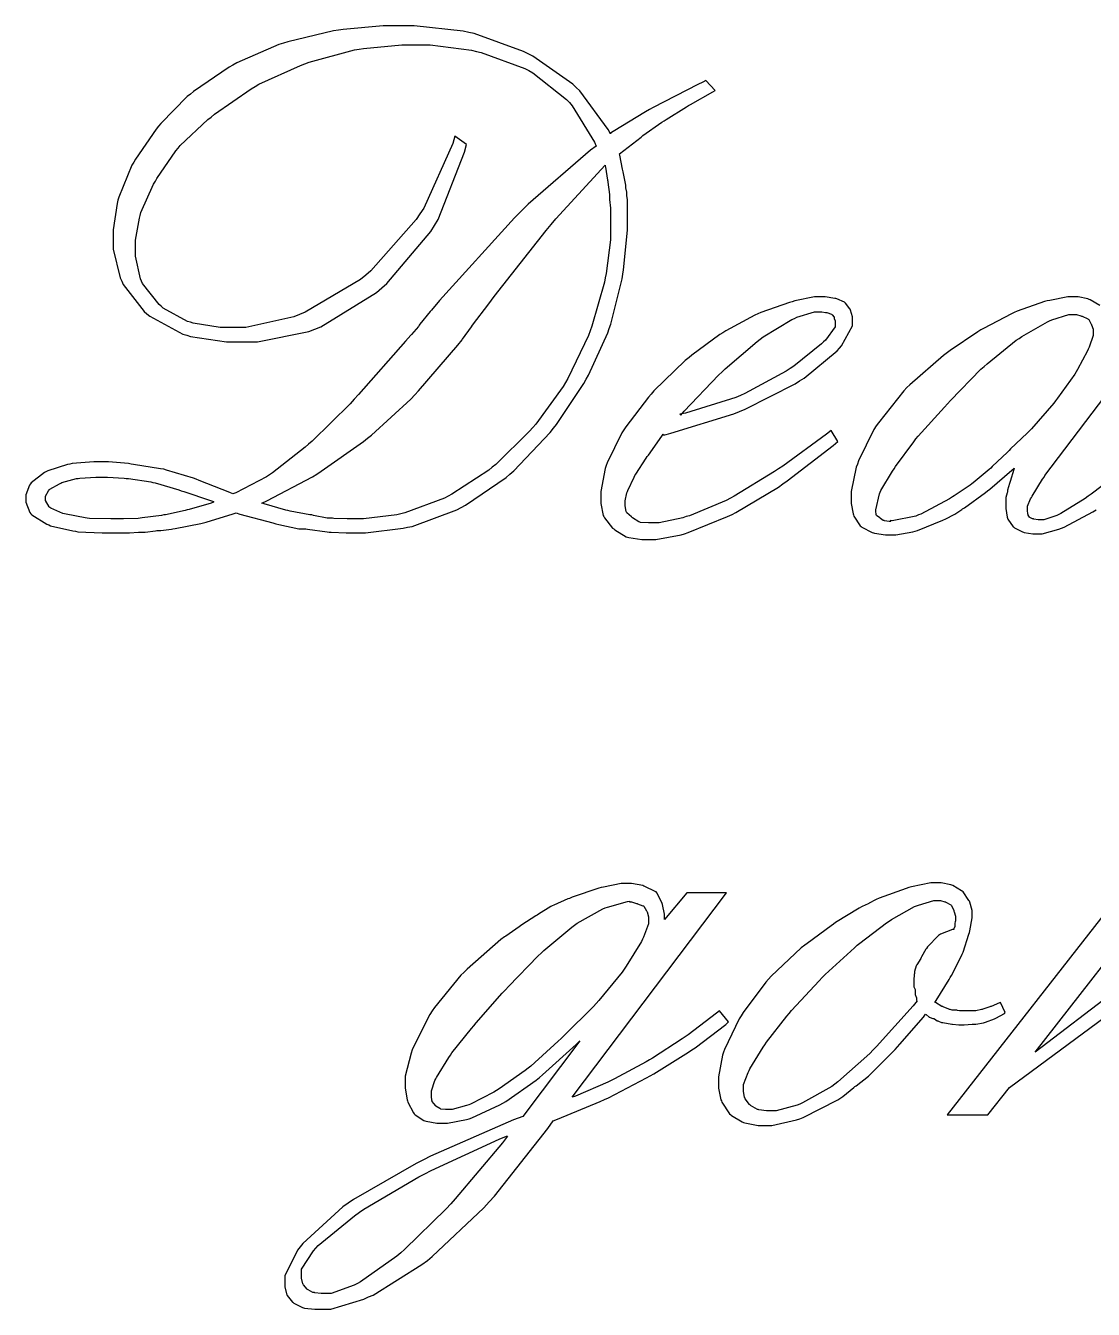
# Model space of a CAD drawing. Extents: x 3.03 to 5.34, y 7.46 to 9.01.
# Drawn here: x 3.031 to 3.613, y 8.313 to 9.014 of the extents above; entities that cross this region are included whole.
import ezdxf

# ---------------------------------------------------------------- set-up
doc = ezdxf.new("R2010")
doc.units = 0
doc.layers.get('0').update_dxf_attribs({"linetype": 'CONTINUOUS'})

msp = doc.modelspace()

# ---------------------------------------------------------------- linework, layer by layer
at = {"color": 0}
for points in [[(3.34987, 8.95514), (3.34987, 8.95469), (3.34864, 8.95708), (3.33311, 8.97819), (3.33122, 8.98008), (3.32937, 8.98188), (3.30746, 8.99707), (3.30496, 8.99832), (3.30246, 8.99957), (3.2755, 9.00939), (3.27262, 9.01004), (3.26958, 9.01069), (3.24289, 9.01372), (3.234, 9.01372), (3.22586, 9.01372), (3.20404, 9.01172), (3.20144, 9.01133), (3.19883, 9.0109), (3.17389, 9.00493), (3.1715, 9.00418), (3.169, 9.00336), (3.14606, 8.99338), (3.14393, 8.99224), (3.14187, 8.99104), (3.1225, 8.97786), (3.12071, 8.9764), (3.11903, 8.97504), (3.1046, 8.96039), (3.10335, 8.95882), (3.102, 8.95725), (3.09076, 8.94097), (3.0899, 8.93929), (3.08886, 8.93756), (3.08165, 8.92014), (3.08122, 8.91846), (3.08078, 8.91672), (3.07861, 8.9024), (3.07861, 8.89763), (3.07861, 8.89182), (3.08251, 8.87608), (3.08339, 8.8744), (3.0841, 8.87261), (3.09549, 8.85786), (3.09706, 8.85661), (3.09853, 8.85525), (3.11664, 8.84549), (3.11876, 8.84489), (3.12082, 8.84424), (3.1404, 8.84119), (3.14697, 8.84119), (3.15739, 8.84119), (3.18528, 8.8469), (3.18864, 8.84814), (3.19185, 8.84939), (3.22222, 8.86822), (3.2251, 8.87071), (3.22792, 8.8731), (3.25196, 8.90147), (3.25396, 8.90479), (3.25581, 8.90799), (3.27029, 8.94472), (3.27132, 8.94883), (3.26503, 8.9534), (3.26389, 8.94943), (3.24799, 8.91417), (3.24593, 8.91108), (3.24388, 8.90793), (3.21924, 8.88004), (3.21642, 8.87765), (3.21349, 8.87528), (3.18332, 8.85742), (3.18018, 8.85618), (3.17708, 8.85493), (3.15104, 8.84901), (3.14242, 8.84901), (3.13699, 8.84901), (3.12229, 8.85151), (3.12071, 8.85206), (3.11914, 8.85243), (3.1059, 8.85969), (3.10487, 8.86074), (3.10363, 8.86165), (3.09467, 8.87304), (3.09403, 8.8744), (3.09343, 8.87565), (3.09076, 8.88807), (3.09076, 8.89219), (3.09076, 8.89671), (3.09293, 8.90864), (3.09338, 8.91021), (3.09375, 8.91178), (3.10058, 8.92731), (3.10161, 8.92888), (3.10243, 8.93033), (3.11274, 8.94542), (3.11399, 8.94689), (3.11524, 8.94829), (3.13021, 8.96246), (3.132, 8.96382), (3.13385, 8.96539), (3.15392, 8.97928), (3.15608, 8.98053), (3.15815, 8.98178), (3.18083, 8.99208), (3.18321, 8.99289), (3.1856, 8.99376), (3.21024, 9.00049), (3.21272, 9.00092), (3.21522, 9.00131), (3.23611, 9.00331), (3.24311, 9.00331), (3.25151, 9.00331), (3.27414, 9.00028), (3.27675, 8.99963), (3.27935, 8.99903), (3.30322, 8.99035), (3.30539, 8.98921), (3.30751, 8.98796), (3.32596, 8.97347), (3.32753, 8.97185), (3.329, 8.97006), (3.34115, 8.95019), (3.34207, 8.94797), (3.33892, 8.94581), (3.30501, 8.91635), (3.30126, 8.9126), (3.29753, 8.90886), (3.25657, 8.86387), (3.25222, 8.85856), (3.25157, 8.85775), (3.24593, 8.85092), (3.2455, 8.85032), (3.24511, 8.84967), (3.24126, 8.84521), (3.24094, 8.84489), (3.23813, 8.84158), (3.2124, 8.81244), (3.21012, 8.80994), (3.20785, 8.80746), (3.18707, 8.787), (3.18517, 8.78543), (3.18332, 8.78375), (3.16558, 8.76975), (3.1639, 8.76872), (3.16217, 8.76758), (3.14551, 8.75896), (3.14393, 8.75831), (3.14219, 8.75906), (3.12554, 8.76568), (3.12397, 8.76633), (3.12244, 8.76682), (3.10764, 8.77132), (3.10618, 8.77175), (3.10449, 8.77203), (3.08968, 8.77436), (3.08838, 8.77458), (3.08692, 8.77479), (3.07611, 8.77587), (3.07254, 8.77587), (3.06814, 8.77587), (3.05621, 8.77479), (3.05496, 8.77458), (3.05371, 8.77436), (3.04297, 8.77083), (3.04215, 8.77046), (3.04113, 8.76992), (3.03386, 8.76437), (3.03347, 8.76372), (3.03304, 8.76313), (3.03088, 8.75776), (3.03088, 8.75592), (3.03088, 8.75379), (3.03321, 8.7481), (3.03369, 8.74744), (3.03424, 8.74685), (3.04237, 8.74175), (3.04346, 8.74138), (3.04449, 8.74094), (3.05653, 8.73813), (3.058, 8.7379), (3.05935, 8.73768), (3.07264, 8.73703), (3.0771, 8.73703), (3.07915, 8.73703), (3.08376, 8.73703), (3.08535, 8.73703), (3.08751, 8.73703), (3.09239, 8.73747), (3.09403, 8.73747), (3.09614, 8.73747), (3.10172, 8.73822), (3.10249, 8.73833), (3.10465, 8.73833), (3.11046, 8.7391), (3.11117, 8.73921), (3.11242, 8.73942), (3.12642, 8.74208), (3.12788, 8.74246), (3.12935, 8.74289), (3.1441, 8.7474), (3.14567, 8.74789), (3.14768, 8.74729), (3.16569, 8.74246), (3.16737, 8.74203), (3.16894, 8.74164), (3.17996, 8.73921), (3.18365, 8.73921), (3.18468, 8.73899), (3.19542, 8.73757), (3.19646, 8.73747), (3.19749, 8.73736), (3.20578, 8.73703), (3.20861, 8.73703), (3.21625, 8.73703), (3.23671, 8.73953), (3.23921, 8.74007), (3.24169, 8.74056), (3.26611, 8.74968), (3.2685, 8.75092), (3.27078, 8.75217), (3.29292, 8.76731), (3.29497, 8.76915), (3.2971, 8.77094), (3.31694, 8.79172), (3.31885, 8.79411), (3.32047, 8.79617), (3.33539, 8.81853), (3.33664, 8.82081), (3.33789, 8.82308), (3.34836, 8.84619), (3.34924, 8.84858), (3.35004, 8.85097), (3.35618, 8.8756), (3.35661, 8.8781), (3.35704, 8.88058), (3.35921, 8.90218), (3.35921, 8.90935), (3.35921, 8.91347), (3.35921, 8.91758), (3.35921, 8.91868), (3.35878, 8.92111), (3.35878, 8.92193), (3.35878, 8.92296), (3.35835, 8.92529), (3.35835, 8.92606), (3.35824, 8.92676), (3.35682, 8.93403), (3.35661, 8.93474), (3.35639, 8.93544), (3.35499, 8.94303), (3.35487, 8.94385), (3.3666, 8.95296), (3.36751, 8.95372), (3.37799, 8.9611), (3.37918, 8.96186), (3.38021, 8.96257), (3.39128, 8.96946), (3.39242, 8.97011), (3.39356, 8.97071), (3.40571, 8.97765), (3.40696, 8.97835), (3.40196, 8.98378), (3.40022, 8.98292), (3.39746, 8.98156), (3.37321, 8.96907), (3.37115, 8.96793), (3.36908, 8.96669), (3.35135, 8.95606), (3.34987, 8.95514)], [(3.34706, 8.93756), (3.34706, 8.93733), (3.34717, 8.93658), (3.34825, 8.92953), (3.34836, 8.92888), (3.34847, 8.92828), (3.34939, 8.92165), (3.34944, 8.92106), (3.34944, 8.91894), (3.34987, 8.91422), (3.34987, 8.9126), (3.34987, 8.90392), (3.34987, 8.89697), (3.3475, 8.87853), (3.34706, 8.87614), (3.34663, 8.87375), (3.33974, 8.84972), (3.33882, 8.84728), (3.33783, 8.84478), (3.32661, 8.82124), (3.32536, 8.81907), (3.324, 8.81689), (3.30925, 8.79639), (3.30757, 8.79454), (3.30578, 8.79249), (3.28733, 8.77442), (3.28543, 8.77285), (3.28358, 8.77132), (3.2634, 8.75808), (3.26133, 8.757), (3.25928, 8.75597), (3.23768, 8.74799), (3.23551, 8.74744), (3.23335, 8.74696), (3.21511, 8.74462), (3.20904, 8.74462), (3.20632, 8.74462), (3.199, 8.74496), (3.19819, 8.74507), (3.19536, 8.74507), (3.18782, 8.74658), (3.1869, 8.74681), (3.18587, 8.74685), (3.17507, 8.74886), (3.17389, 8.74918), (3.17275, 8.7494), (3.16103, 8.75293), (3.15978, 8.75331), (3.16237, 8.75444), (3.18733, 8.76768), (3.18972, 8.76915), (3.19211, 8.77061), (3.21511, 8.78694), (3.21729, 8.78868), (3.21946, 8.79036), (3.241, 8.81006), (3.24311, 8.81233), (3.24517, 8.81456), (3.26671, 8.83951), (3.26893, 8.84229), (3.26921, 8.84272), (3.27399, 8.8495), (3.27458, 8.85032), (3.28347, 8.86203), (3.28646, 8.86604), (3.31483, 8.90207), (3.31754, 8.90522), (3.32015, 8.90831), (3.34478, 8.93528), (3.34706, 8.93756)], [(3.37864, 8.79085), (3.37907, 8.79042), (3.38282, 8.79135), (3.41715, 8.80197), (3.42031, 8.80322), (3.42333, 8.80447), (3.45057, 8.81836), (3.45307, 8.81993), (3.45551, 8.8215), (3.47353, 8.83632), (3.47478, 8.83772), (3.47592, 8.83908), (3.48193, 8.84999), (3.48193, 8.85357), (3.48193, 8.85493), (3.48085, 8.85856), (3.48062, 8.859), (3.48042, 8.85932), (3.47808, 8.86242), (3.47781, 8.86268), (3.47749, 8.8629), (3.47331, 8.86464), (3.47282, 8.86486), (3.47228, 8.86496), (3.46696, 8.86572), (3.46522, 8.86572), (3.46115, 8.86572), (3.45042, 8.86356), (3.44894, 8.86313), (3.44749, 8.86274), (3.43197, 8.85732), (3.43028, 8.85661), (3.4286, 8.85585), (3.41276, 8.84722), (3.41118, 8.84619), (3.40961, 8.84517), (3.39421, 8.83399), (3.39274, 8.83274), (3.39068, 8.83111), (3.37354, 8.81446), (3.37213, 8.81278), (3.37067, 8.81114), (3.35818, 8.79482), (3.35715, 8.79324), (3.35607, 8.79161), (3.3481, 8.77528), (3.3476, 8.77371), (3.34706, 8.77214), (3.34457, 8.75965), (3.34457, 8.75549), (3.34457, 8.7531), (3.34597, 8.74653), (3.34631, 8.74593), (3.34663, 8.74528), (3.35107, 8.73964), (3.35172, 8.73921), (3.35221, 8.73867), (3.3584, 8.73486), (3.3591, 8.73465), (3.35986, 8.73443), (3.36708, 8.73335), (3.36951, 8.73335), (3.37472, 8.73335), (3.3884, 8.736), (3.39035, 8.7366), (3.39219, 8.73725), (3.41379, 8.74588), (3.41618, 8.74701), (3.41835, 8.74821), (3.44146, 8.76204), (3.44396, 8.76372), (3.44635, 8.7654), (3.47131, 8.78467), (3.4739, 8.78694), (3.47021, 8.79281), (3.46772, 8.79085), (3.44385, 8.77344), (3.44157, 8.77197), (3.43929, 8.77046), (3.41737, 8.75706), (3.41531, 8.75592), (3.41303, 8.75478), (3.39296, 8.74642), (3.39122, 8.74593), (3.38932, 8.74528), (3.37642, 8.74246), (3.37213, 8.74246), (3.37056, 8.74246), (3.36626, 8.74278), (3.36583, 8.74289), (3.3654, 8.743), (3.36193, 8.74517), (3.36171, 8.7455), (3.36128, 8.74571), (3.35878, 8.74799), (3.35867, 8.74832), (3.35846, 8.74864), (3.35781, 8.75185), (3.35781, 8.75287), (3.35781, 8.75456), (3.35889, 8.75896), (3.3591, 8.7596), (3.35932, 8.76019), (3.36274, 8.76747), (3.36322, 8.76828), (3.36367, 8.76915), (3.36936, 8.77778), (3.36996, 8.77869), (3.37061, 8.77951), (3.37782, 8.78971), (3.37864, 8.79085)], [(3.38775, 8.80171), (3.38818, 8.80126), (3.39008, 8.80344), (3.40886, 8.82314), (3.41075, 8.82493), (3.41249, 8.82661), (3.4299, 8.84147), (3.43158, 8.84272), (3.43321, 8.84397), (3.44879, 8.8534), (3.45025, 8.854), (3.45161, 8.85465), (3.46115, 8.85769), (3.46436, 8.85769), (3.46522, 8.85769), (3.46718, 8.85726), (3.46783, 8.85726), (3.46799, 8.85721), (3.47043, 8.85628), (3.47065, 8.85618), (3.47076, 8.85607), (3.47185, 8.85465), (3.47194, 8.85444), (3.47194, 8.85389), (3.47239, 8.85271), (3.47239, 8.85226), (3.47239, 8.8495), (3.46712, 8.84224), (3.4661, 8.84119), (3.46506, 8.84017), (3.44993, 8.82801), (3.44786, 8.82667), (3.44575, 8.82531), (3.42312, 8.81299), (3.42074, 8.8119), (3.41824, 8.81088), (3.39079, 8.80231), (3.38775, 8.80171)], [(3.50244, 8.74376), (3.50288, 8.74333), (3.50196, 8.74333), (3.49935, 8.74365), (3.49918, 8.74376), (3.49864, 8.74376), (3.49713, 8.74485), (3.49701, 8.74507), (3.49681, 8.74517), (3.49496, 8.74658), (3.49485, 8.74681), (3.49479, 8.74696), (3.49463, 8.74897), (3.49463, 8.74963), (3.49463, 8.74963), (3.49658, 8.75825), (3.49701, 8.75917), (3.49744, 8.7601), (3.50375, 8.77072), (3.50461, 8.77197), (3.50543, 8.77322), (3.51531, 8.78678), (3.51654, 8.78825), (3.51779, 8.78971), (3.53201, 8.80561), (3.53369, 8.80735), (3.53532, 8.80925), (3.55197, 8.82628), (3.55365, 8.82775), (3.55528, 8.82921), (3.57118, 8.84213), (3.57275, 8.84315), (3.57422, 8.84418), (3.58822, 8.85221), (3.58946, 8.85271), (3.59071, 8.85325), (3.59999, 8.85618), (3.60314, 8.85618), (3.60406, 8.85618), (3.6065, 8.85542), (3.60682, 8.85531), (3.60715, 8.85519), (3.61025, 8.85379), (3.61051, 8.85357), (3.61074, 8.85335), (3.61214, 8.85097), (3.61225, 8.85075), (3.61236, 8.85053), (3.61312, 8.8481), (3.61312, 8.84728), (3.61312, 8.84478), (3.61094, 8.83826), (3.61051, 8.83729), (3.61014, 8.83637), (3.60471, 8.82607), (3.604, 8.82493), (3.60314, 8.82368), (3.59375, 8.81044), (3.59272, 8.80908), (3.59169, 8.80772), (3.57954, 8.79383), (3.57818, 8.79238), (3.57726, 8.79144), (3.56814, 8.78282), (3.56733, 8.78196), (3.56651, 8.78114), (3.55817, 8.77317), (3.55735, 8.7724), (3.55653, 8.7716), (3.54775, 8.76437), (3.54693, 8.76372), (3.54611, 8.76313), (3.53733, 8.75726), (3.53651, 8.75678), (3.53478, 8.75558), (3.51921, 8.74729), (3.51785, 8.74681), (3.51639, 8.74615), (3.50358, 8.74365), (3.50244, 8.74376)], [(3.13331, 8.75418), (3.13331, 8.75375), (3.13206, 8.75331), (3.12007, 8.74983), (3.11897, 8.74963), (3.11794, 8.74929), (3.10721, 8.74696), (3.10618, 8.74681), (3.10504, 8.74658), (3.0944, 8.74517), (3.09338, 8.74507), (3.09229, 8.74496), (3.08431, 8.74462), (3.08165, 8.74462), (3.07736, 8.74462), (3.06575, 8.74496), (3.06451, 8.74507), (3.06326, 8.74517), (3.05296, 8.74718), (3.05214, 8.74744), (3.05122, 8.74767), (3.04454, 8.75049), (3.04411, 8.75092), (3.04372, 8.75119), (3.04172, 8.75478), (3.04172, 8.75592), (3.04172, 8.75706), (3.04329, 8.76004), (3.04368, 8.76047), (3.044, 8.76079), (3.04926, 8.76383), (3.04997, 8.76417), (3.05063, 8.76449), (3.0586, 8.76665), (3.05951, 8.76676), (3.06039, 8.76682), (3.06917, 8.76742), (3.0721, 8.76742), (3.07553, 8.76742), (3.08453, 8.76682), (3.08578, 8.76676), (3.08692, 8.76665), (3.09907, 8.76481), (3.10032, 8.7646), (3.10157, 8.76426), (3.11436, 8.76047), (3.11572, 8.76004), (3.11708, 8.7596), (3.13172, 8.75472), (3.13331, 8.75418)], [(3.37935, 8.52615), (3.37935, 8.52701), (3.37935, 8.52897), (3.37825, 8.53424), (3.37804, 8.53483), (3.37788, 8.53549), (3.37522, 8.54069), (3.37478, 8.54113), (3.37435, 8.54144), (3.36871, 8.54417), (3.36806, 8.54438), (3.36746, 8.5446), (3.36139, 8.54568), (3.35938, 8.54568), (3.35574, 8.54568), (3.34608, 8.54383), (3.34483, 8.54351), (3.34347, 8.54324), (3.329, 8.53831), (3.32747, 8.53765), (3.32661, 8.53737), (3.3189, 8.53396), (3.31814, 8.53353), (3.31743, 8.53315), (3.31054, 8.52897), (3.3099, 8.52854), (3.30908, 8.52815), (3.30149, 8.52322), (3.30078, 8.52268), (3.30003, 8.52219), (3.29281, 8.51708), (3.2921, 8.5166), (3.28999, 8.51514), (3.27165, 8.49897), (3.26997, 8.49729), (3.26828, 8.49567), (3.25385, 8.47808), (3.25261, 8.47624), (3.25136, 8.47433), (3.24235, 8.45665), (3.24175, 8.45497), (3.2411, 8.45329), (3.23785, 8.4406), (3.23785, 8.43631), (3.23785, 8.43403), (3.23893, 8.42779), (3.23915, 8.42719), (3.23936, 8.42654), (3.24246, 8.42057), (3.24283, 8.42003), (3.24328, 8.4196), (3.2481, 8.4165), (3.24869, 8.41635), (3.24935, 8.41613), (3.25521, 8.41504), (3.25717, 8.41504), (3.26107, 8.41504), (3.27138, 8.41704), (3.27279, 8.41743), (3.27425, 8.41786), (3.28956, 8.42497), (3.29124, 8.42589), (3.29281, 8.42681), (3.3094, 8.43853), (3.31119, 8.44), (3.31287, 8.44135), (3.33117, 8.45801), (3.33311, 8.45996), (3.30208, 8.41872), (3.29699, 8.41678), (3.25179, 8.39703), (3.24783, 8.39507), (3.24393, 8.39307), (3.20969, 8.37338), (3.20682, 8.37142), (3.20389, 8.36931), (3.18201, 8.34944), (3.18056, 8.34754), (3.1791, 8.34571), (3.17231, 8.33182), (3.17231, 8.32715), (3.17231, 8.32574), (3.17318, 8.32189), (3.17339, 8.3215), (3.17361, 8.32107), (3.17643, 8.31739), (3.17686, 8.31717), (3.17725, 8.31679), (3.18192, 8.31446), (3.18251, 8.31435), (3.18306, 8.31413), (3.18864, 8.31347), (3.19054, 8.31347), (3.19738, 8.31347), (3.21539, 8.31907), (3.21789, 8.32021), (3.22038, 8.32124), (3.24707, 8.33789), (3.25, 8.34017), (3.25271, 8.34224), (3.28076, 8.36888), (3.28364, 8.37207), (3.28657, 8.37522), (3.31569, 8.41217), (3.31858, 8.41635), (3.32096, 8.41715), (3.34429, 8.42681), (3.34657, 8.42785), (3.34874, 8.42893), (3.36951, 8.43972), (3.37153, 8.44086), (3.37349, 8.442), (3.39247, 8.45372), (3.39432, 8.45497), (3.39611, 8.45611), (3.41276, 8.46892), (3.41428, 8.47038), (3.40929, 8.47624), (3.40776, 8.47499), (3.39219, 8.46317), (3.39063, 8.46213), (3.38894, 8.46094), (3.37278, 8.45047), (3.3711, 8.44954), (3.36942, 8.44851), (3.35206, 8.43913), (3.35026, 8.43826), (3.34847, 8.43744), (3.33078, 8.42979), (3.329, 8.42914), (3.41319, 8.54069), (3.3915, 8.54069), (3.37935, 8.52615)], [(3.52681, 8.48122), (3.52681, 8.48079), (3.52756, 8.48193), (3.53461, 8.49333), (3.53526, 8.49447), (3.53586, 8.4955), (3.54129, 8.50624), (3.54178, 8.50726), (3.54221, 8.50836), (3.54546, 8.51807), (3.54568, 8.51899), (3.54585, 8.51992), (3.54719, 8.52707), (3.54719, 8.5294), (3.54719, 8.53108), (3.54585, 8.5356), (3.54568, 8.53614), (3.54546, 8.53651), (3.54221, 8.54113), (3.54178, 8.54156), (3.54139, 8.54183), (3.53662, 8.5446), (3.53614, 8.54482), (3.53549, 8.54503), (3.53028, 8.54611), (3.52854, 8.54611), (3.52458, 8.54611), (3.51406, 8.54394), (3.51269, 8.54351), (3.51124, 8.54312), (3.49647, 8.53771), (3.4949, 8.537), (3.49447, 8.53678), (3.49104, 8.53504), (3.49078, 8.53483), (3.49046, 8.53461), (3.48719, 8.53321), (3.48687, 8.5331), (3.48562, 8.53239), (3.47271, 8.52442), (3.47146, 8.52354), (3.47021, 8.52274), (3.45714, 8.51307), (3.45583, 8.51204), (3.45394, 8.51058), (3.43756, 8.49517), (3.43608, 8.4936), (3.43468, 8.49197), (3.42219, 8.47532), (3.42111, 8.47364), (3.42008, 8.4719), (3.41211, 8.45524), (3.41157, 8.45367), (3.41108, 8.4521), (3.40875, 8.44026), (3.40875, 8.43631), (3.40875, 8.43403), (3.41015, 8.42779), (3.41049, 8.42719), (3.41064, 8.42643), (3.41482, 8.42014), (3.41547, 8.4196), (3.41585, 8.41917), (3.42171, 8.41569), (3.42242, 8.41547), (3.42318, 8.41515), (3.43039, 8.41374), (3.43283, 8.41374), (3.43793, 8.41374), (3.45144, 8.41683), (3.45324, 8.41743), (3.45503, 8.41808), (3.47396, 8.42779), (3.47601, 8.42914), (3.47657, 8.42958), (3.48258, 8.43446), (3.48318, 8.435), (3.48383, 8.43544), (3.49056, 8.44065), (3.49121, 8.44129), (3.49246, 8.44243), (3.50515, 8.45524), (3.5064, 8.45671), (3.50765, 8.45806), (3.52056, 8.47282), (3.52181, 8.4745), (3.52203, 8.47428), (3.52376, 8.47288), (3.52399, 8.47276), (3.52419, 8.47265), (3.52582, 8.47211), (3.52636, 8.47211), (3.52658, 8.4719), (3.52806, 8.47081), (3.52854, 8.47081), (3.52875, 8.47071), (3.53054, 8.46994), (3.53114, 8.46994), (3.53614, 8.46907), (3.53651, 8.46897), (3.53993, 8.46864), (3.54113, 8.46864), (3.54275, 8.46864), (3.54715, 8.46897), (3.54764, 8.46907), (3.54921, 8.46907), (3.55339, 8.46983), (3.55393, 8.46994), (3.55447, 8.47006), (3.55935, 8.4719), (3.55979, 8.47211), (3.56017, 8.47228), (3.56478, 8.47493), (3.56521, 8.47537), (3.56261, 8.48079), (3.56212, 8.48058), (3.55761, 8.47874), (3.55718, 8.47863), (3.55681, 8.4784), (3.55296, 8.47715), (3.55263, 8.47711), (3.55225, 8.477), (3.5491, 8.47624), (3.54807, 8.47624), (3.54682, 8.47624), (3.544, 8.47624), (3.54308, 8.47624), (3.54069, 8.47624), (3.54025, 8.47624), (3.53907, 8.47657), (3.53896, 8.47667), (3.53842, 8.47667), (3.53717, 8.47667), (3.53678, 8.47667), (3.53629, 8.47667), (3.53515, 8.47711), (3.53483, 8.47711), (3.5345, 8.47715), (3.53142, 8.4784), (3.53114, 8.47863), (3.53071, 8.47874), (3.52713, 8.4809), (3.52681, 8.48122)], [(3.36025, 8.53614), (3.36025, 8.53569), (3.36128, 8.53569), (3.36404, 8.53494), (3.36436, 8.53483), (3.36469, 8.53472), (3.36762, 8.53364), (3.36783, 8.53353), (3.368, 8.53331), (3.36957, 8.53093), (3.36979, 8.53071), (3.3699, 8.53039), (3.37067, 8.52756), (3.37067, 8.52658), (3.37067, 8.52376), (3.36789, 8.51644), (3.3674, 8.51531), (3.36675, 8.51417), (3.35846, 8.5006), (3.35742, 8.49903), (3.35628, 8.49744), (3.34347, 8.48193), (3.34201, 8.48036), (3.34056, 8.47868), (3.32465, 8.46278), (3.32292, 8.46126), (3.32135, 8.45969), (3.30638, 8.44612), (3.3049, 8.44499), (3.30344, 8.44374), (3.28911, 8.43371), (3.28776, 8.43283), (3.28635, 8.43201), (3.2736, 8.42546), (3.27257, 8.42503), (3.27138, 8.42458), (3.26346, 8.42242), (3.26085, 8.42242), (3.25993, 8.42242), (3.25732, 8.42275), (3.25717, 8.42285), (3.25683, 8.42296), (3.25467, 8.42437), (3.25456, 8.42458), (3.25435, 8.42469), (3.25265, 8.42686), (3.25261, 8.42719), (3.2525, 8.42736), (3.25217, 8.42969), (3.25217, 8.43044), (3.25217, 8.43261), (3.25412, 8.43821), (3.25456, 8.43913), (3.25499, 8.43994), (3.26172, 8.4509), (3.26258, 8.45215), (3.2634, 8.4534), (3.27414, 8.46674), (3.27539, 8.46821), (3.27664, 8.46967), (3.29085, 8.486), (3.29254, 8.48774), (3.29417, 8.48964), (3.31049, 8.50629), (3.31207, 8.50771), (3.31353, 8.50917), (3.32872, 8.52197), (3.33029, 8.52311), (3.33176, 8.52419), (3.34576, 8.5319), (3.347, 8.53244), (3.34825, 8.53293), (3.35921, 8.53603), (3.36025, 8.53614)], [(3.53722, 8.52115), (3.53722, 8.52072), (3.53651, 8.52061), (3.53, 8.51812), (3.5294, 8.51768), (3.52875, 8.51731), (3.52279, 8.51113), (3.52225, 8.51031), (3.52197, 8.50988), (3.51964, 8.50575), (3.51942, 8.50532), (3.51921, 8.50489), (3.51704, 8.50146), (3.51682, 8.50119), (3.51665, 8.50076), (3.51574, 8.49767), (3.51574, 8.49664), (3.51563, 8.49621), (3.51531, 8.49311), (3.51531, 8.49208), (3.51531, 8.49154), (3.51531, 8.49035), (3.51531, 8.4899), (3.51531, 8.48936), (3.51606, 8.48796), (3.51617, 8.48774), (3.51617, 8.48725), (3.51617, 8.48617), (3.51617, 8.48579), (3.51617, 8.48525), (3.51671, 8.48372), (3.51682, 8.48361), (3.51682, 8.48329), (3.51682, 8.48258), (3.51682, 8.48232), (3.51682, 8.48215), (3.51725, 8.48167), (3.51725, 8.48167), (3.51508, 8.47906), (3.49507, 8.45682), (3.49317, 8.45497), (3.49132, 8.45307), (3.4739, 8.43756), (3.47233, 8.43631), (3.47071, 8.43506), (3.45469, 8.42606), (3.45324, 8.42546), (3.45176, 8.42481), (3.44032, 8.42176), (3.43653, 8.42176), (3.435, 8.42176), (3.43083, 8.42225), (3.43044, 8.42242), (3.43001, 8.42253), (3.42632, 8.42469), (3.42611, 8.42503), (3.42572, 8.42524), (3.42339, 8.42833), (3.42329, 8.42871), (3.42307, 8.42904), (3.42242, 8.43257), (3.42242, 8.43371), (3.42242, 8.43619), (3.42492, 8.44265), (3.42546, 8.44368), (3.42583, 8.44472), (3.43311, 8.45643), (3.43414, 8.45779), (3.43494, 8.45915), (3.44601, 8.47347), (3.44738, 8.47493), (3.44862, 8.4764), (3.46371, 8.49268), (3.46539, 8.49447), (3.46701, 8.49604), (3.48301, 8.51069), (3.48449, 8.51204), (3.48594, 8.51329), (3.50043, 8.52436), (3.50185, 8.52528), (3.50319, 8.52621), (3.51568, 8.53315), (3.51682, 8.53353), (3.51796, 8.53396), (3.52621, 8.53657), (3.52897, 8.53657), (3.52989, 8.53657), (3.53233, 8.53581), (3.53267, 8.53569), (3.53288, 8.5356), (3.53549, 8.53418), (3.53569, 8.53396), (3.53586, 8.53375), (3.53711, 8.53103), (3.53722, 8.53071), (3.53733, 8.53039), (3.53808, 8.52789), (3.53808, 8.52701), (3.53808, 8.52615), (3.53808, 8.52528), (3.53797, 8.52507), (3.53765, 8.52399), (3.53765, 8.52399), (3.53765, 8.52311), (3.53765, 8.52246), (3.53765, 8.52203), (3.53754, 8.52192), (3.53722, 8.52115), (3.53722, 8.52115)], [(3.29318, 8.40788), (3.29363, 8.40788), (3.2909, 8.40435), (3.26525, 8.37369), (3.26281, 8.37099), (3.26031, 8.36828), (3.23753, 8.34608), (3.23546, 8.34429), (3.23329, 8.34244), (3.21354, 8.32844), (3.21181, 8.32758), (3.21001, 8.32667), (3.19749, 8.32215), (3.19336, 8.32215), (3.19211, 8.32215), (3.18869, 8.32249), (3.18838, 8.3226), (3.18744, 8.3226), (3.1849, 8.32411), (3.18468, 8.32433), (3.18435, 8.32454), (3.18235, 8.32687), (3.18229, 8.32715), (3.18207, 8.32736), (3.18143, 8.33046), (3.18143, 8.33149), (3.18143, 8.33535), (3.18787, 8.34543), (3.18924, 8.3469), (3.19049, 8.34831), (3.21024, 8.36453), (3.21289, 8.36643), (3.21539, 8.36817), (3.24528, 8.38574), (3.24869, 8.38747), (3.25206, 8.38917), (3.28917, 8.40625), (3.29318, 8.40788)]]:
    msp.add_lwpolyline(points, close=True, dxfattribs=at)
for points in [[(3.63015, 8.77171), (3.61208, 8.75819), (3.61051, 8.757), (3.60889, 8.75586), (3.59549, 8.74756), (3.59446, 8.74701), (3.59332, 8.74653), (3.58632, 8.74419), (3.58404, 8.74419), (3.58317, 8.74419), (3.58078, 8.74451), (3.58057, 8.74462), (3.58008, 8.74462), (3.57872, 8.74539), (3.57861, 8.7455), (3.5785, 8.74561), (3.57775, 8.74669), (3.57775, 8.74701), (3.57764, 8.74724), (3.57731, 8.74935), (3.57731, 8.75006), (3.57731, 8.75163), (3.57904, 8.75558), (3.57949, 8.75635), (3.57986, 8.75706), (3.58561, 8.76628), (3.58643, 8.76742), (3.58686, 8.76828), (3.74918, 8.98226)], [(3.61681, 8.86111), (3.6116, 8.86421), (3.61094, 8.86442), (3.61035, 8.86464), (3.60493, 8.86572), (3.60314, 8.86572), (3.59939, 8.86572), (3.58951, 8.86387), (3.58817, 8.86356), (3.58669, 8.86317), (3.57172, 8.85792), (3.57015, 8.85726), (3.56863, 8.85656), (3.55339, 8.84858), (3.55192, 8.84771), (3.55035, 8.84679), (3.53515, 8.83649), (3.53369, 8.83535), (3.53157, 8.83376), (3.51324, 8.81788), (3.51156, 8.81625), (3.50988, 8.81456), (3.49604, 8.79715), (3.49485, 8.79542), (3.4936, 8.79351), (3.48514, 8.77626), (3.48465, 8.77458), (3.484, 8.77289), (3.48118, 8.75956), (3.48118, 8.75504), (3.48118, 8.75299), (3.48226, 8.7474), (3.48247, 8.74681), (3.48269, 8.74615), (3.48611, 8.74089), (3.4866, 8.7405), (3.48703, 8.74007), (3.49268, 8.73725), (3.49333, 8.73703), (3.49393, 8.73687), (3.49994, 8.73594), (3.50201, 8.73594), (3.50553, 8.73594), (3.51486, 8.73753), (3.51611, 8.7379), (3.51736, 8.73833), (3.53125, 8.74393), (3.53282, 8.74462), (3.53326, 8.74485), (3.53694, 8.74685), (3.53737, 8.74701), (3.53782, 8.74724), (3.5415, 8.74983), (3.54194, 8.75006), (3.54308, 8.75076), (3.55447, 8.75911), (3.55561, 8.76004), (3.55675, 8.76096), (3.5689, 8.77126), (3.57015, 8.7724), (3.56999, 8.7716), (3.56799, 8.76514), (3.56776, 8.7646), (3.56754, 8.76394), (3.56646, 8.76036), (3.56646, 8.75917), (3.56635, 8.75885), (3.5656, 8.75635), (3.5656, 8.75549), (3.5656, 8.75461), (3.5656, 8.75265), (3.5656, 8.75201), (3.5656, 8.75028), (3.56625, 8.74556), (3.56646, 8.74507), (3.56668, 8.74451), (3.5695, 8.7404), (3.56993, 8.74007), (3.57032, 8.73975), (3.57465, 8.73757), (3.57514, 8.73747), (3.57557, 8.73725), (3.58029, 8.7366), (3.58187, 8.7366), (3.58539, 8.7366), (3.59451, 8.7391), (3.59597, 8.73964), (3.59733, 8.74018), (3.61307, 8.74849), (3.61486, 8.74963)], [(3.62825, 8.54069), (3.53364, 8.4196), (3.55578, 8.4196), (3.56749, 8.43457), (3.66775, 8.50857)], [(3.66928, 8.52072), (3.5816, 8.45367), (3.64931, 8.54069)]]:
    msp.add_lwpolyline(points, dxfattribs=at)

doc.saveas('drawing.dxf')
